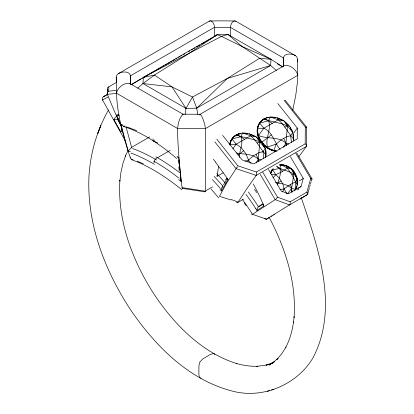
<?xml version="1.0" encoding="UTF-8"?>
<svg xmlns="http://www.w3.org/2000/svg" width="414" height="414" viewBox="0 0 414 414"><rect width="100%" height="100%" fill="white"/><g stroke="black" fill="none" stroke-linecap="round" stroke-linejoin="round"><path stroke-width="0.62" d="M277.82 103.547L297.309 128.081L297.236 138.866L253.917 163.872L242.149 159.928L222.654 135.399M298.815 156.709L306.52 146.344L306.645 127.931M294.499 190.637L295.612 189.384L295.674 182.144L297.262 178.713C295.451 170.894 288.051 163.623 279.595 164.896M152.999 138.84L153.118 140.765M130.353 157.087L130.291 157.718C123.455 136.822 117.26 115.33 116.494 93.222L116.246 77.195L116.81 75.172L118.394 73.614L209.541 20.985C218.012 20.829 227.043 20.798 235.509 21.042L295.379 55.605C297.723 56.889 297.573 59.595 297.412 61.862M297.081 184.23L297.293 181.818L296.921 179.464M122.777 131.015A144.662 83.519 60 0 0 121.98 131.347L120.79 131.859L121.933 128.863M279.331 165.062L280.966 164.694L287.326 168.074L291.202 168.498L293.893 173.725L297.262 178.713L297.454 184.427L296.16 188.318L295.156 189.669M137.712 88.187L142.985 83.545L143.358 77.361L217.278 34.683L227.995 34.465L271.015 59.305L282.933 66.99L277.349 63.803M185.068 114.569L186.005 108.385L192.494 97.011L227.364 78.432L270.642 65.49L271.015 59.305L242.004 46.466L221.506 36.339L217.278 34.683L186.636 54.917L154.458 75.048L142.985 83.545L186.005 108.385L196.722 108.168L270.642 65.49L276.412 70.458M277.38 184.991C278.415 179.588 281.753 174.242 279.802 168.498L276.671 166.444L279.807 168.493L282.653 171.391L287.326 168.074L286.25 165.533L285.795 165.823L283.274 165.036L280.511 164.979M261.953 142.897C265.545 146.944 270.264 150.168 275.652 151.11L275.9 150.784C261.876 149.226 249.896 128.097 264.018 118.865C277.654 111.971 295.922 125.778 293.345 140.713L293.091 141.039M265.565 150.163L265.571 155.555L266.005 154.996C268.153 135.947 234.5 122.125 229.739 144.869M232.533 138.229L236.363 134.829C243.856 138.204 252.447 138.172 259.821 142.028L265.193 148.378L262.978 151.705L258.885 152.709L256.095 154.318L258.284 159.178L258.859 161.522L258.279 159.188L259.821 142.028L256.271 136.832L250.687 135.808L242.521 132.946L240.901 136.687C243.929 143.73 238.945 150.536 239.54 157.517M264.018 118.865C271.512 122.239 280.097 122.208 287.476 126.063L292.848 132.408L290.633 135.74L286.54 136.739L283.75 138.354L285.939 143.208L286.514 145.557L285.934 143.223L287.476 126.063L283.926 120.867L278.343 119.843L270.171 116.981L268.546 120.728L264.018 118.865C255.816 123.522 255.666 135.062 261.193 141.914M256.075 162.795L258.284 159.178C252.235 153.392 243.763 154.525 236.332 153.004M283.414 147.348L285.939 143.208C278.301 136.071 267.439 139.363 258.538 135.523L258.103 136.082M232.782 137.903L230.577 141.945L230.07 144.874L236.208 144.165L250.687 135.808C257.058 141.19 260.396 149.024 266.005 154.996L265.4 157.713M218.582 166.143L217.117 176.276L216.755 175.929M177.968 157.511L178.18 157.108M294.613 173.409L295.068 173.124L293.893 173.725L291.616 188.406L291.948 192.205L291.611 188.401L290.416 184.484L292.646 183.19L295.674 182.144L297.454 184.427L296.998 184.711M292.801 110.103L295.767 95.277L297.335 82.857L297.754 75.296L297.506 59.269M263.097 203.905L262.983 204.914L263.904 205.97L256.944 210.467L255.754 208.578M298.121 188.292L301.025 186.548L303.291 178.444L290.478 156.761M307.535 194.554A2.406 1.325 36.9 0 0 306.862 192.153L310.733 178.563L295.782 153.268M307.768 193.566L309.377 187.847M309.646 186.895L310.184 184.996M310.459 184.044L311.002 182.144M311.276 181.192L311.825 179.293M273.204 168.586L270.621 173.394L272.655 169.114M295.399 189.276L297.086 185.829M227.136 178.227L227.265 178.884L228.047 179.428L221.397 191.004L219.989 189.333M272.091 169.838L279.812 168.503L280.966 164.694M247.919 161.91L248.498 160.068L253.306 155.928L256.095 154.318M283.75 138.354L280.961 139.963L276.154 144.098L273.789 150.81M199.677 114.911L199.864 114.404L284.237 65.691C289.878 64.294 296.693 69.733 297.754 75.296L205.354 128.64L177.596 128.5L116.494 93.222C117.472 87.639 124.267 82.132 129.913 83.55L183.216 114.326L182.921 114.181C176.012 121.856 177.637 133.298 177.994 142.789C178.765 157.775 180.199 172.731 182.077 187.62L205.551 191.211M180.297 176.571L180.116 178.889L181.192 181.539L178.796 157.832L177.001 156.28M282.726 191.692L284.087 188.831L290.416 184.484M121.447 126.42L128.04 150.572L125.349 156.094L125.752 155.198L123.005 163.173L121.028 171.841L119.837 181.13L119.9 180.328C117.307 220.91 132.496 260.758 154.179 294.426C174.366 324.514 201.623 352.604 237.015 363.694L236.208 363.445C243.168 365.422 250.403 366.53 257.653 366.281L256.649 366.318L264.52 365.417L268.272 364.532L266.161 365.174L273.224 362.56M221.397 191.004L221.35 188.448L222.892 185.922M108.53 109.907L105.244 115.889L101.207 124.547L97.663 133.681L100.83 125.561C93.962 141.619 90.019 158.857 88.974 176.281C86.717 223.819 104.737 270.29 130.4 309.574C155.084 345.814 188.789 379.938 232.492 391.132C262.807 399.256 297.169 384.658 313.025 357.784C339.382 307.431 318.18 247.484 301.268 197.69M223.544 184.747L224.538 182.972M224.88 182.383L226.986 178.796M216.812 139.13L237.967 166.009M237.403 166.821L237.067 167.297M237.051 167.323L236.865 167.592M236.668 167.867L236.389 168.26M236.327 168.343L226.882 182.719L219.467 196.339L231.038 199.978M236.296 168.394L236.228 168.482M306.52 146.344L256.209 175.386L246.547 189.198L237.946 202.399L243.67 199.098M232.782 148.874L236.208 144.165L231.99 139.021L231.555 139.58M258.538 135.523L263.863 128.2L278.343 119.843C284.708 125.225 288.051 133.06 293.661 139.026L293.226 139.585M297.309 128.081L293.624 133.075M130.426 151.669L128.149 150.913L131.642 147.394M287.554 193.762L291.606 188.411L295.612 189.384M230.919 140.801L231.172 140.475M234.728 136.123L234.976 135.802M229.956 143.741L230.21 143.415M235.928 135.388L237.688 134.239M237.434 134.56L239.157 133.727M240.772 133.292L238.966 133.97M244.141 132.992L243.887 133.313L247.396 133.67L247.65 133.344M260.189 122.265L260.437 121.939M259.211 123.615L259.645 123.056L268.546 120.728C271.791 129.613 264.913 138.053 267.46 147.068L267.025 147.627M251.174 134.338L250.92 134.664L254.315 136.263L254.569 135.942M258.574 124.831L258.828 124.51M262.378 120.158L262.631 119.837M257.611 127.771L257.86 127.45M263.583 119.423L265.338 118.269M257.285 129.463L257.725 128.904L263.863 128.2C272.857 132.314 274.316 142.602 280.128 149.485M265.089 118.595L266.813 117.757M257.327 130.964L257.58 130.643M268.427 117.328L266.621 118.006M257.736 134.291L257.984 133.965M271.791 117.022L271.543 117.348L275.051 117.7L275.305 117.379M257.715 138.079L257.461 138.405L260.23 141.008L260.484 140.682M258.817 137.619L259.071 137.298M260.541 140.827L260.794 140.501M278.824 118.373L278.575 118.699L281.97 120.298L282.224 119.972M261.519 142.457L271.31 134.84M264.479 146.835L264.225 147.156L262.507 143.953L262.755 143.627M262.818 143.772L263.066 143.446M265.586 146.375L265.835 146.049M285.37 122.114L285.117 122.44L287.885 125.038L288.139 124.717M268.727 148.512L268.981 148.191M265.721 153.811L265.974 153.49M265.436 157.004L265.69 156.683M272.127 150.111L272.381 149.79M290.411 127.662L290.162 127.983L291.88 131.191L292.134 130.865M293.221 134.198L292.967 134.519L293.376 137.846L293.629 137.52M120.79 131.859L113.829 119.325L114.528 118.466A124.857 72.088 60 0 1 116.608 116.111M209.173 21.399L209.541 20.985M272.914 177.948L275.745 174.76L282.653 171.391M197.794 114.466L196.722 108.168L227.364 78.432L259.542 58.296L271.015 59.305M237.843 155.048L243.655 150.81L246.014 153.868L248.498 160.068L251.029 163.494M214.385 36.691L217.278 34.683M102.838 99.738L102.532 99.94L125.276 140.884M262.849 203.988C259.578 205.872 256.84 206.959 256.944 210.467M300.15 199.067L307.498 194.518L289.495 204.914L275.201 199.631L252.457 214.312A134.56 77.692 60 0 0 242.195 199.129M271.548 170.904L271.812 170.739M281.918 164.917L282.182 164.751M284.573 165.336L284.837 165.176M286.26 165.983L287.461 166.149M287.197 166.314L288.693 166.852M288.496 166.977L289.681 167.805L289.945 167.639M290.747 168.783L291.202 168.498M291.145 169.103L291.942 169.75L292.206 169.585M291.942 169.75L293.19 170.723M292.993 170.847L293.883 172.079L294.152 171.913M296.719 178.496L295.43 174.682L295.694 174.517M296.538 177.492L296.802 177.332M296.807 178.998L297.262 178.713M297.149 180.39L297.412 180.225M297.247 183.262L297.511 183.097M295.896 188.484L296.16 188.318M252.426 214.338L266.507 219.146L289.495 204.914M303.291 178.444L299.26 180.861M131.461 84.539L143.358 77.361L221.506 36.339L227.995 34.465L242.004 46.466L270.642 65.49M275.315 182.191L277.525 183.174L281.153 181.042L282.757 183.749L284.087 188.831L286.876 193.705M116.437 82.412L108.815 86.816L108.696 91.189L116.023 90.428M107.728 94.071L103.541 96.705L107.899 94.361M131.497 84.544L141.019 79.048M142.142 78.401L146.059 76.135M147.182 75.493L148.859 74.52M150.541 73.552L153.899 71.612M155.022 70.965L156.699 69.992M157.822 69.345L158.94 68.698M160.063 68.051L161.739 67.084M162.862 66.437L163.98 65.79M165.103 65.143L166.78 64.175M167.903 63.528L169.58 62.555M170.703 61.909L171.82 61.262M172.943 60.615L174.62 59.647M175.743 59L176.861 58.353M178.543 57.386L179.66 56.739M180.783 56.092L181.901 55.445M183.583 54.472L184.701 53.825M188.624 51.564L189.741 50.917M191.423 49.949L192.541 49.302M193.664 48.655L194.782 48.008M196.464 47.036L199.822 45.095M201.504 44.127L204.863 42.187M205.986 41.54L207.662 40.572M208.785 39.925L212.703 37.658M132.05 147.105L149.764 136.879M170.159 150.386L156.259 158.412A3.11 1.791 -59.9 0 0 154.106 162.728M217.117 176.276L223.234 172.742M212.579 186.828L205.629 190.838L205.354 128.64L204.826 124.749L203.02 119.035L201.432 115.682L200.143 114.269L182.921 114.181M225.413 179.417L227.017 178.491M262.931 204.242L258.481 206.809A146.996 84.87 60 0 0 248.338 192.029M301.025 186.548L288.465 193.799L281.313 191.133L268.495 169.45M289.51 204.977A2.443 1.289 86.8 0 0 290.105 201.83L306.888 192.132M266.523 219.135L269.897 217.19M271.398 216.32L272.148 215.885M273.649 215.021L274.399 214.587M120.992 125.52L117.56 119.346A122.466 70.706 60 0 1 118.207 118.554M118.394 73.614C120.95 72.041 124.159 71.601 127.072 72.295C132.583 73.552 129.799 80.735 130.513 84.544M287.326 168.074L291.917 174.827L293.893 173.725L284.884 170.102L279.807 168.493M102.537 99.955L108.059 96.99M117.509 119.377L115.749 119.734L113.876 119.346M273.835 362.234L269.447 364.522L274.849 361.463L269.162 365.086L272.319 363.083L278.115 358.276L276.531 359.787L281.634 353.923L285.965 347.087L285.484 347.941C289.784 339.868 292.274 330.946 293.547 321.921L293.459 322.734L294.131 316.715L294.049 317.502C296.631 282.529 285.246 247.898 269.136 217.278M199.864 114.404L200.143 114.269M121.343 125.571L116.557 115.056L118.968 114.228M284.76 127.077L287.476 126.063L289.427 126.037M257.11 143.042L259.821 142.028L261.777 142.002M125.209 126.068C123.874 127.16 118.984 123.569 122.611 124.878M267.46 147.068L276.154 144.098M245.021 161.253L248.498 160.068M267.227 391.38L269.338 390.738M271.532 390.081L273.659 389.439M231.99 139.021L240.891 136.692L244.664 139.528M279.926 189.772L284.087 188.831M143.358 77.361L154.458 75.048L171.996 86.883L192.494 97.011L196.722 108.168M234.572 20.747C228.585 22.925 230.991 31.697 230.531 36.199M178.776 157.832L178.108 157.786M119.413 115.915L116.598 115.092M116.546 93.373L107.355 94.325L107.48 89.517L107.914 90.599M200.997 378.065L199.921 377.889L199.45 377.371L198.875 374.613L198.917 365.805L199.921 361.883L202.834 358.902L210.208 354.529L213.407 353.52L214.079 353.711L214.721 354.591M271.33 174.542L275.745 174.76L279.548 178.336L281.153 181.042M277.525 183.174L282.757 183.749L288.18 185.767L291.606 188.411M142.985 83.545L171.996 86.883L186.005 108.385M275.652 151.11L276.847 151.255M182.129 188.36L204.764 191.806M210.462 20.7C216.569 23.06 213.727 32.147 214.385 36.742M285.95 143.218L288.843 144.046M258.295 159.183L261.187 160.011M126.28 126.87L130.25 128.159M238.06 165.874L256.38 172.012L305.185 143.829L305.304 127.051L284.056 100.307M256.209 175.386L236.104 168.658L214.788 141.831M290.136 201.804L277.494 197.136L262.771 172.229M130.032 128.086L136.708 130.664M236.363 134.829L240.891 136.692M137.267 161.191L143.347 163.742M295.379 55.605C292.838 54.037 289.634 53.66 286.762 54.4C281.463 55.652 283.963 62.426 283.476 66.142M236.208 144.165L241.29 147.751L243.655 150.81M268.562 120.728L272.319 123.563M178.631 179.5L181.192 181.539M289.681 167.805L290.395 168.457M235.509 21.042L235.882 21.466M259.645 123.056L263.863 128.2M306.681 127.253L285.163 100.209M215.575 162.179L228.047 179.428M244.084 202.736L246.128 205.66M129.913 83.55L130.363 84.208M294.887 173.833L295.43 174.682M272.547 169.554L275.745 174.76M312.032 178.838L296.838 153.159M291.917 174.827L295.674 182.144M260.292 174.423L275.196 199.636M121.302 126.084L121.612 126.643M277.163 117.685L278.343 119.843M293.883 172.079L294.37 172.964M249.507 133.65L250.687 135.808M121.933 127.879L114.057 110.476L107.355 94.325A2.422 2.225 -81.7 0 1 108.716 91.24M263.904 205.97L263.206 204.304A124.857 72.088 60 0 0 253.239 183.971M128.149 150.913L128.04 150.572M131.626 147.353L126.125 127.145M121.416 126.296L120.992 124.459M154.21 139.984L154.35 140.615M290.633 135.74L291.446 142.442M262.978 151.705L263.79 158.407M178.838 166.899L179.179 170.273M178.191 160.052L178.512 163.489M116.479 82.262L116.246 77.195M283.611 66.695L283.476 57.996L230.531 27.427L214.385 27.345L130.379 75.845L130.379 83.99M153.258 141.055A144.843 67.063 51.7 0 1 157.853 143.037M133.106 159.447A3.291 2.919 -43.7 0 1 130.431 158.153M131.14 159.576A129.908 53.178 48.8 0 1 181.953 189.845M205.582 191.278A3.245 1.351 82 0 1 204.221 191.465M182.284 188.401A3.291 0.512 -70.2 0 1 182.217 188.411M182.108 188.008A3.291 0.512 -70.2 0 1 182.119 187.821M132.625 148.522A143.642 62.302 49.7 0 1 156.606 160.027M155.912 156.787A143.642 64.108 50.6 0 1 179.754 172.731M153.754 161.108A139.668 61.919 50.5 0 1 178.688 177.942M131.005 153.082A139.663 60.123 49.5 0 1 154.458 164.337M123.186 126.363A130.193 59.978 52 0 1 176.623 158.515M222.256 187.102A2.329 0.642 -41.3 0 1 222.473 186.973M214.126 176.4A145.997 70.675 58.2 0 1 222.861 186.14M212.511 179.707A143.073 69.04 58.1 0 1 220.372 188.505M305.284 127.088A2.422 0.952 -20.5 0 1 306.696 127.921M305.159 143.875A2.463 1.506 29.6 0 1 306.588 146.38M256.359 172.048A2.463 1.009 -89.9 0 1 256.178 175.293M211.042 189.1A132.64 59.885 57.4 0 1 218.685 197.918M231.224 199.512A174.444 167.121 -30.3 0 1 238.034 202.104M237.853 202.637A3.328 1.49 88.4 0 1 236.518 202.223M213.407 159.276A168.017 89.155 59 0 1 215.642 162.086M216.843 173.694A144.859 59.507 56.5 0 1 225.34 183.128M270.445 173.445A15.541 12.689 58 0 1 272.112 169.73M280.206 165.062A15.541 12.689 58 0 1 281.09 165.026M270.539 173.388A15.541 12.689 58 0 1 272.205 169.673M281.623 164.979A15.541 12.689 58 0 1 289.738 167.991M291.999 169.988A15.541 12.689 58 0 1 294.364 173.026M295.275 174.651A15.541 12.689 58 0 1 296.362 177.347M297.019 180.271A15.541 12.689 58 0 1 297.143 183.267M296.698 186.145A15.541 12.689 58 0 1 295.705 188.727M254.522 189.4A146.773 76.321 59.8 0 1 256.768 192.557M245.978 194.342A144.662 83.519 60 0 1 255.712 208.558M298.846 189.069A341.333 191.925 41.5 0 1 297.397 189.959M266.523 219.234A3.25 1.744 87.1 0 1 264.862 218.39M252.416 214.354A3.281 0.6 -51.2 0 1 252.079 214.524M251.841 214.395A3.281 0.6 -51.2 0 1 251.903 214.074M277.458 197.157A2.443 0.512 -49.4 0 1 275.175 199.677M312.052 179.153A2.489 0.662 -8.7 0 1 311.908 179.293M310.697 178.589A2.489 0.662 -8.7 0 1 311.985 178.801M275.569 151.369A19.427 15.442 37.9 0 1 262.528 143.901M260.432 141.19A19.427 15.442 37.9 0 1 264.769 118.896M275.683 151.224A19.427 15.442 37.9 0 1 258.155 136.165A19.427 15.442 37.9 0 1 264.882 118.746M229.786 143.886A19.427 15.442 37.9 0 1 235.426 135.756M229.713 144.838A19.427 15.442 37.9 0 1 240.177 133.769M265.509 152.093A19.427 15.442 37.9 0 1 265.591 155.54M102.47 99.971A2.443 2.386 64.2 0 1 103.567 96.767M104.773 96.25A2.443 2.065 59.3 0 1 105.663 95.344M107.34 89.543A2.463 2.173 45 0 1 108.835 86.883"/></g></svg>
